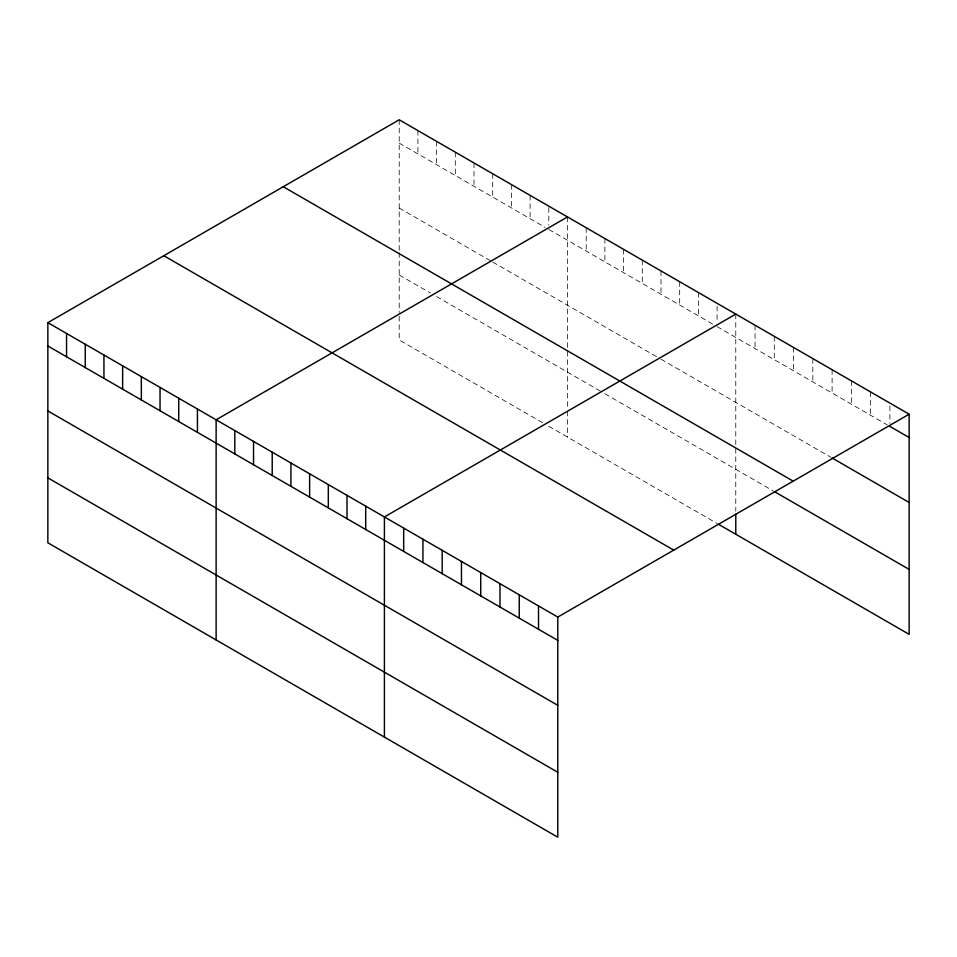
<?xml version="1.0" encoding="UTF-8"?>
<svg xmlns="http://www.w3.org/2000/svg" width="957" height="957" viewBox="0 0 957 957"><rect width="100%" height="100%" fill="white"/><g stroke="black" fill="none" stroke-linecap="round" stroke-linejoin="round"><path stroke-width="0.72" stroke-dasharray="4.79 3.59" d="M399.213 119.792L399.213 251.201M399.213 143.119L545.059 227.323M548.804 229.477L713.336 324.471M717.08 326.636L887.318 424.92M399.213 208.076L491.455 261.321M492.699 262.051L659.732 358.48M660.988 359.198L830.808 457.243M399.213 274.994L430.375 292.986M436.607 296.586L602.396 392.298M604.896 393.734L773.017 490.797M542.571 422.707L399.213 339.938L399.213 313.968M548.804 426.308L717.08 523.455M889.89 405.995L889.89 423.484M870.619 391.951L870.619 415.278M851.359 380.826L851.359 404.165M832.1 369.713L832.1 393.04M812.828 358.588L812.828 381.915M793.568 347.463L793.568 370.79M774.297 336.338L774.297 359.676M755.037 325.224L755.037 348.551M735.777 314.099L735.777 445.507M735.777 448.486L735.777 511.158M717.08 306.216L717.08 322.258M698.383 292.507L698.383 315.834M679.685 281.717L679.685 305.044M660.988 270.915L660.988 294.242M642.291 260.125L642.291 283.451M623.593 249.322L623.593 272.661M604.896 238.532L604.896 261.859M586.198 227.742L586.198 251.069M567.501 216.94L567.501 348.348M567.501 351.327L567.501 409.668M567.501 411.115L567.501 437.098M548.804 207.609L548.804 225.098M530.106 195.36L530.106 218.686M511.409 184.557L511.409 207.884M492.699 173.767L492.699 197.094M474.002 162.965L474.002 186.304M455.305 152.175L455.305 175.502M436.607 141.385L436.607 164.712M417.91 130.583L417.91 153.91M399.213 252.684L399.213 312.52"/><path stroke-width="1.44" d="M47.85 322.653L557.787 617.062L557.787 837.208L47.85 542.798L47.85 322.653L399.213 119.792L909.15 414.202L909.15 634.347L718.324 524.173M567.501 216.94L216.126 419.8L216.126 639.958M735.777 314.099L384.403 516.959L384.403 737.117M557.787 617.062L909.15 414.202M889.89 426.403L909.15 437.528M832.1 457.984L909.15 502.473M283.272 186.735L793.197 481.144M774.297 491.539L909.15 569.403M163.803 255.71L673.728 550.108M47.85 345.979L557.787 640.389M47.85 410.936L557.787 705.333M47.85 477.854L557.787 772.263M735.777 514.041L735.777 534.257M538.516 605.937L538.516 629.263M519.256 594.811L519.256 618.138M499.985 583.686L499.985 607.025M480.725 572.573L480.725 595.9M461.465 561.448L461.465 584.775M442.194 550.323L442.194 573.65M422.934 539.198L422.934 562.537M403.675 528.085L403.675 551.411M365.706 506.157L365.706 529.496M347.008 495.367L347.008 518.694M328.311 484.577L328.311 507.904M309.613 473.775L309.613 497.114M290.916 462.985L290.916 486.312M272.219 452.194L272.219 475.521M253.521 441.392L253.521 464.719M234.824 430.602L234.824 453.929M197.429 409.01L197.429 432.337M178.732 398.22L178.732 421.547M160.034 387.418L160.034 410.744M141.337 376.627L141.337 399.954M122.64 365.825L122.64 389.164M103.942 355.035L103.942 378.362M85.245 344.245L85.245 367.572M66.547 333.443L66.547 356.77"/></g></svg>
